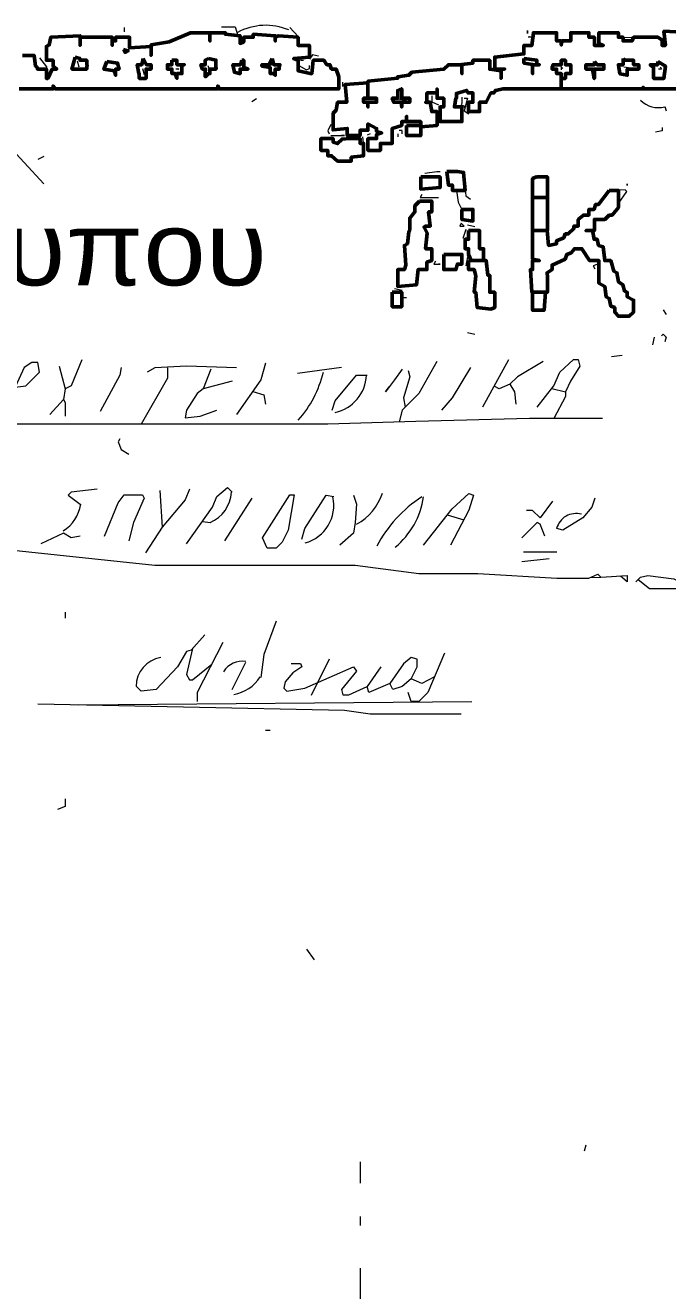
# Model space of a CAD drawing. Header units: metres. Extents: x 0.1 to 48.1, y 1.3 to 34.5.
# Drawn here: x 41.15 to 43.97, y 28.92 to 34.46 of the extents above; entities that cross this region are included whole.
import ezdxf

# ---------------------------------------------------------------- set-up
doc = ezdxf.new("R2010")
doc.units = ezdxf.units.M
for name, color, linetype, lineweight in [('P2D_GRAMMES', 7, 'Continuous', 18), ('P2D_MIKRA', 8, 'Continuous', 13), ('P2D_TOIXOI', 7, 'Continuous', 50), ('P2D_TOXA', 7, 'Continuous', 18)]:
    doc.layers.add(name, color=color, linetype=linetype, lineweight=lineweight)
doc.layers.add('P2D_KEIMENA', color=7, linetype='Continuous')
doc.styles.add('ARIAL', font='arial.ttf')

msp = doc.modelspace()

# ---------------------------------------------------------------- linework, layer by layer
at = {"layer": 'P2D_GRAMMES'}
for p, q in [((43.768455, 34.409552), (43.931369, 34.404854)), ((43.954634, 34.107147), (43.961283, 34.087199)), ((41.062225, 33.954215), (41.235105, 33.768037)), ((41.301597, 32.970131), (41.328194, 32.870393)), ((43.269764, 32.996728), (43.156728, 32.790602)), ((42.538351, 32.963482), (42.345524, 32.936885)), ((42.059607, 32.903639), (41.933272, 32.870393)), ((41.321545, 32.823848), (41.261702, 32.757356)), ((41.74377, 32.424895), (41.753743, 32.265314)), ((42.146047, 32.391649), (42.026361, 32.205471)), ((43.00244, 32.318196), (43.074833, 32.296189)), ((41.966518, 32.284189), (41.92797, 32.287945)), ((43.336257, 32.156077), (43.482539, 32.156077)), ((43.449293, 32.125681), (43.329607, 32.112382)), ((43.627712, 32.043813), (43.675366, 32.04589)), ((42.059607, 31.553848), (42.11945, 31.673534)), ((42.485157, 31.686832), (42.405366, 31.527251)), ((42.71123, 31.653586), (42.651387, 31.567147)), ((41.387734, 31.487122), (43.110183, 31.501373)), ((42.620087, 29.020497), (42.620087, 28.688037))]:
    msp.add_line(p, q, dxfattribs=at)
for points in [[(42.013063, 34.454933), (42.072906, 34.454933), (42.085275, 34.417269)], [(42.312277, 34.452906), (42.348848, 34.41301), (42.348848, 34.393063)], [(43.077352, 33.773599), (43.083586, 33.714843), (43.103534, 33.701545), (43.103534, 33.701545)], [(43.790659, 33.761387), (43.790659, 33.768037), (43.790659, 33.761387)], [(43.042055, 33.739119), (43.05034, 33.688246), (43.066091, 33.656351)], [(43.75193, 33.681597), (43.788403, 33.734791), (43.781754, 33.74144), (43.72856, 33.739119)], [(40.76966, 32.770654), (40.922592, 32.970131), (40.969136, 33.010026), (40.995733, 33.003377), (40.949188, 32.89034), (41.002382, 32.883691), (41.10877, 32.877042), (41.155314, 32.883691), (41.215157, 32.943534), (41.208508, 32.985646), (41.181911, 32.985646), (41.148665, 32.963482), (41.10877, 32.877042), (41.02233, 32.750707)], [(41.401335, 32.996728), (41.354791, 32.883691), (41.328194, 32.870393)], [(42.079555, 32.962308), (41.860131, 32.970131), (41.720497, 32.962308), (41.687251, 32.943534)], [(42.20589, 32.983429), (42.185942, 32.910288), (42.079555, 32.757356)], [(42.957251, 32.990079), (42.877461, 32.850445), (42.804319, 32.777304), (42.791372, 32.725883)], [(43.422696, 32.990079), (43.30966, 32.923586), (43.276414, 32.89034), (43.296361, 32.857094), (43.30301, 32.803901)], [(43.396099, 32.790602), (43.469241, 32.883691), (43.495838, 32.943534), (43.555681, 32.999075), (43.575628, 32.999075), (43.582277, 32.970131), (43.542382, 32.903639), (43.519469, 32.857094)], [(41.574215, 32.963482), (41.567565, 32.930236), (41.481126, 32.770654)], [(41.775977, 32.962308), (41.775977, 32.916937), (41.660654, 32.716365)], [(41.966518, 32.956832), (41.933272, 32.870393), (41.906675, 32.850445), (41.860131, 32.777304), (41.853482, 32.744058), (41.919974, 32.750707), (41.993115, 32.777304)], [(42.498455, 32.777304), (42.511754, 32.817199), (42.604843, 32.930236), (42.651387, 32.930236)], [(42.804319, 32.956832), (42.771073, 32.910288), (42.731178, 32.857094), (42.747934, 32.879436)], [(42.830916, 32.950183), (42.837565, 32.923586), (42.810969, 32.830497), (42.817618, 32.790602)], [(43.103534, 32.963482), (43.023743, 32.830497), (42.977199, 32.777304)], [(41.328194, 32.870393), (41.321545, 32.823848), (41.327938, 32.81055), (41.327938, 32.750707)], [(42.150164, 32.858856), (42.199241, 32.843796), (42.20589, 32.803901)], [(43.276414, 32.89034), (43.229869, 32.870393), (43.207006, 32.882287)], [(43.460242, 32.872239), (43.519469, 32.857094), (43.519469, 32.837147), (43.469241, 32.739831)], [(43.682016, 32.739831), (43.362853, 32.739831), (42.864162, 32.728098), (42.478508, 32.716365), (40.603429, 32.716365)], [(41.467827, 32.431545), (41.354791, 32.418246), (41.341492, 32.404948), (41.394686, 32.365052)], [(41.873429, 32.431545), (41.853482, 32.385), (41.753743, 32.265314), (41.680602, 32.152277)], [(41.860131, 32.192173), (41.973168, 32.351754), (41.993115, 32.398298), (42.03966, 32.438194), (42.059607, 32.418246)], [(41.501073, 32.225419), (41.560916, 32.371702), (41.587513, 32.406672), (41.667304, 32.406672), (41.673953, 32.391649), (41.627408, 32.285262), (41.607461, 32.205471)], [(42.365471, 32.21212), (42.37877, 32.258665), (42.471859, 32.404948), (42.505105, 32.398298)], [(42.591545, 32.404948), (42.604843, 32.365052), (42.598194, 32.285262), (42.591545, 32.238717), (42.531702, 32.185524)], [(42.897408, 32.185524), (43.023743, 32.345105), (43.096885, 32.411597), (43.116832, 32.404948), (43.096885, 32.338455), (43.017094, 32.185524)], [(43.462592, 32.378351), (43.409398, 32.305209), (43.376152, 32.338366), (43.349555, 32.338366), (43.349555, 32.338366)], [(43.64877, 32.391649), (43.635471, 32.351754), (43.595576, 32.305209), (43.509136, 32.252016), (43.482539, 32.258665)], [(43.429346, 32.225419), (43.409398, 32.278613), (43.396099, 32.285262), (43.329607, 32.21877)], [(39.340079, 32.215445), (39.679188, 32.215445), (39.898613, 32.173095), (41.015681, 32.173095), (41.720497, 32.098826), (42.598194, 32.098826), (42.877461, 32.061506), (43.13678, 32.061506), (43.482539, 32.041334), (43.622173, 32.041334), (43.662068, 32.059188), (43.675366, 32.04589), (43.790659, 32.052539), (43.790659, 32.025942), (43.761138, 32.050837)], [(41.394686, 32.225419), (41.354791, 32.21877), (41.321545, 32.238717), (41.221806, 32.192173)], [(43.828298, 32.025942), (43.848246, 32.04589), (43.881492, 32.052539), (43.994529, 32.039241), (44.034424, 32.019412), (45.284476, 32.019412), (45.630236, 31.966099)], [(43.838272, 32.035916), (43.888141, 31.996178), (45.005209, 31.996178)], [(42.252435, 31.853063), (42.199241, 31.70678), (42.185942, 31.607042)], [(41.939921, 31.79322), (41.880079, 31.726728), (41.860131, 31.720079), (41.820236, 31.653586), (41.727147, 31.553848), (41.660654, 31.547199), (41.640707, 31.567147)], [(42.019712, 31.759974), (41.906675, 31.54055), (41.906675, 31.501373)], [(41.88603, 31.73334), (41.860131, 31.62034), (41.873429, 31.596237), (41.886728, 31.596237), (41.970658, 31.664752)], [(42.844215, 31.600393), (42.870812, 31.653586), (42.870812, 31.686832), (42.844215, 31.693482), (42.810969, 31.666885), (42.751126, 31.580445)], [(42.990497, 31.713429), (42.917356, 31.54055), (42.877461, 31.501373), (42.844215, 31.501373), (42.830916, 31.54055)], [(42.318927, 31.66787), (42.358822, 31.66787), (42.365471, 31.653586), (42.325576, 31.62699), (42.29233, 31.587094), (42.285681, 31.560497), (42.298979, 31.547199), (42.37877, 31.560497), (42.591545, 31.653586), (42.604843, 31.633639), (42.538351, 31.553848), (42.545, 31.531209), (42.571597, 31.531209), (42.651387, 31.567147)], [(42.844215, 31.600393), (42.804319, 31.567147), (42.764424, 31.553848), (42.751126, 31.580445)], [(42.946631, 31.609745), (42.890759, 31.580445), (42.844215, 31.600393)], [(42.751126, 31.580445), (42.658037, 31.54055), (42.651387, 31.567147)], [(41.208508, 31.490928), (41.846832, 31.477374), (42.551649, 31.46382), (42.664686, 31.447321), (43.063639, 31.447321)]]:
    msp.add_lwpolyline(points, dxfattribs=at)
msp.add_lwpolyline([(42.312277, 32.406672), (42.332225, 32.406672), (42.305628, 32.252016), (42.279031, 32.198822), (42.252435, 32.173095), (42.212539, 32.173095), (42.192592, 32.21877)], close=True, dxfattribs=at)
at = {"layer": 'P2D_MIKRA'}
for p, q in [((41.587236, 34.452906), (41.587236, 34.432958)), ((41.381387, 34.306623), (41.388037, 34.280026)), ((42.358822, 34.309199), (42.37212, 34.309199)), ((41.667304, 34.273377), (41.673953, 34.24678)), ((41.95322, 34.286675), (41.959869, 34.266728)), ((42.232487, 34.28979), (42.252435, 34.28979)), ((43.775105, 34.280026), (43.828298, 34.273377)), ((42.542863, 34.213534), (42.542863, 34.193586)), ((42.165995, 34.140393), (42.146047, 34.127094)), ((42.784372, 34.140393), (42.824267, 34.133743)), ((42.491806, 33.979186), (42.538351, 33.979186)), ((42.63144, 33.974162), (42.638089, 33.90767)), ((42.664686, 33.987461), (42.651387, 33.980812)), ((42.785638, 33.987461), (42.785638, 33.974162)), ((42.791021, 34.002458), (42.804319, 34.002458)), ((42.802496, 34.000759), (42.802496, 33.987461)), ((41.235105, 33.887723), (41.208508, 33.874424)), ((43.090236, 33.588508), (43.123482, 33.581859)), ((43.083586, 33.56856), (43.070288, 33.528665)), ((43.090236, 33.448874), (43.083586, 33.408979)), ((42.771073, 33.309241), (42.804319, 33.302592)), ((42.810969, 33.270675), (42.824267, 33.270675)), ((43.947984, 33.216152), (43.961283, 33.196204)), ((43.090236, 33.116414), (43.123482, 33.109764)), ((43.908089, 33.096466), (43.90144, 33.06322)), ((43.768455, 33.016675), (43.721911, 33.010026)), ((41.327938, 31.892958), (41.327938, 31.866361)), ((42.20589, 31.376259), (42.225838, 31.376259)), ((42.385419, 30.416832), (42.418665, 30.370288)), ((43.608874, 29.559084), (43.602225, 29.532487)), ((42.620087, 29.485942), (42.620087, 29.392853)), ((42.620087, 29.246571), (42.620087, 29.206675))]:
    msp.add_line(p, q, dxfattribs=at)
for points in [[(43.353545, 34.426309), (43.353545, 34.439607), (43.353545, 34.426309)], [(43.362853, 34.41301), (43.369503, 34.409552), (43.356204, 34.409552)], [(41.215157, 34.319921), (41.24611, 34.280026), (41.24611, 34.260079)], [(42.438613, 34.326571), (42.412016, 34.33322), (42.398717, 34.313272)], [(41.820236, 34.273377), (41.826885, 34.270121), (41.813586, 34.270121)], [(42.352173, 34.286675), (42.385419, 34.266728), (42.397985, 34.273377), (42.397985, 34.286675)], [(43.509136, 34.273377), (43.50163, 34.280026), (43.50163, 34.266728)], [(43.775105, 34.28979), (43.761806, 34.28979), (43.775105, 34.28979)], [(43.934686, 34.280026), (43.941335, 34.270121), (43.928037, 34.270121)], [(42.933979, 34.153691), (42.933979, 34.127094), (42.963901, 34.113796)], [(43.066091, 34.147042), (43.066091, 34.120445), (43.063639, 34.113796), (43.083586, 34.107147), (43.076937, 34.100497)], [(43.076937, 34.142654), (43.090236, 34.142654), (43.076937, 34.087199), (43.096885, 34.073901)], [(42.963901, 34.104912), (42.977199, 34.104912), (42.963901, 34.104912)], [(42.491806, 34.027356), (42.478508, 34.000759), (42.485157, 33.987461)], [(42.538351, 33.979186), (42.551649, 33.979186), (42.538351, 33.979186)], [(43.943364, 34.014058), (43.943364, 34.000759), (43.914738, 33.99411)], [(42.904058, 33.814581), (42.957251, 33.822154), (42.97055, 33.822154)], [(42.890759, 33.721492), (42.88411, 33.708311), (42.897408, 33.708311)], [(42.890759, 33.708311), (42.950602, 33.708311), (42.963901, 33.708194)], [(42.950602, 33.428927), (42.943953, 33.416851), (42.97055, 33.416851), (42.963901, 33.415628)], [(43.662068, 33.415628), (43.64212, 33.408979), (43.64877, 33.395681)], [(43.941335, 33.103115), (43.947984, 33.109764), (43.961283, 33.096466), (43.954634, 33.076518)], [(41.567565, 32.650969), (41.560916, 32.63767), (41.574215, 32.604424), (41.607461, 32.584476)], [(41.327938, 31.075105), (41.327938, 31.041859), (41.294948, 31.02856)]]:
    msp.add_lwpolyline(points, dxfattribs=at)
msp.add_lwpolyline([(43.076937, 33.583261), (43.063639, 33.595157), (43.05699, 33.583261)], close=True, dxfattribs=at)
at = {"layer": 'P2D_TOIXOI'}
for points in [[(41.126904, 34.183524), (41.275449, 34.183524), (41.275449, 34.196911), (41.284974, 34.183524), (41.422541, 34.183524), (41.422541, 34.183524), (41.509687, 34.183524), (41.509687, 34.183524), (41.855072, 34.183524), (41.855072, 34.183524), (41.99644, 34.183524), (41.99644, 34.196911), (42.003089, 34.183524), (42.348848, 34.183524), (42.348848, 34.183524), (42.526604, 34.183524), (42.526604, 34.236806), (42.515079, 34.270121), (42.495131, 34.270121), (42.488482, 34.28979), (42.475183, 34.28979), (42.461885, 34.309199), (42.41534, 34.309199), (42.408691, 34.250105), (42.348848, 34.263403), (42.348848, 34.309948), (42.328901, 34.316597), (42.397985, 34.323246), (42.397985, 34.373889), (42.348848, 34.373889), (42.348848, 34.409686), (42.262408, 34.416335), (42.248625, 34.409686), (42.248625, 34.393698), (42.248625, 34.393698), (42.248625, 34.416335), (42.152142, 34.422984), (42.152142, 34.409552), (42.110972, 34.409552), (42.110972, 34.389738), (42.094355, 34.383089), (42.094355, 34.416335), (42.029686, 34.422984), (42.029686, 34.429259), (41.962455, 34.429259), (41.962455, 34.393698), (41.962455, 34.393698), (41.962455, 34.429259), (41.876754, 34.429259), (41.783665, 34.389738), (41.704411, 34.37644), (41.704411, 34.330647), (41.704411, 34.330647), (41.704411, 34.369791), (41.610785, 34.363141), (41.610785, 34.409552), (41.549208, 34.409552), (41.549208, 34.393698), (41.534718, 34.393698), (41.534718, 34.373889), (41.534718, 34.373889), (41.534718, 34.409552), (41.394017, 34.409552), (41.394017, 34.373889), (41.394017, 34.373889), (41.394017, 34.416335), (41.265026, 34.409686), (41.258377, 34.37644), (41.24611, 34.369791), (41.24611, 34.309199), (41.258377, 34.309199), (41.258377, 34.309199), (41.275449, 34.309199), (41.275449, 34.283351), (41.291623, 34.270121), (41.271675, 34.270121), (41.251728, 34.229304), (41.24611, 34.229304), (41.24611, 34.270121), (41.206956, 34.270121), (41.206956, 34.276702), (41.198534, 34.283351), (41.191885, 34.330647), (41.141913, 34.330647)], [(44.083715, 34.429634), (43.951309, 34.436283), (43.957958, 34.373889), (43.943364, 34.373889), (43.943364, 34.396387), (43.924712, 34.409552), (43.818325, 34.409552), (43.811675, 34.393698), (43.772633, 34.393698), (43.772633, 34.409552), (43.75193, 34.409552), (43.75193, 34.429259), (43.666541, 34.429259), (43.666541, 34.383089), (43.68534, 34.373889), (43.646503, 34.373889), (43.646503, 34.409552), (43.622912, 34.409552), (43.622912, 34.429259), (43.543121, 34.429259), (43.543121, 34.393698), (43.505812, 34.393698), (43.50163, 34.37644), (43.50163, 34.393698), (43.481185, 34.393698), (43.481185, 34.429634), (43.386126, 34.429259), (43.379476, 34.429259), (43.372827, 34.373889), (43.337815, 34.373889), (43.337815, 34.336545), (43.21041, 34.323246), (43.21041, 34.270121), (43.253141, 34.270121), (43.237886, 34.270052), (43.237886, 34.229304), (43.237886, 34.229304), (43.237886, 34.263403), (43.188264, 34.270052), (43.188264, 34.309199), (43.11442, 34.309199), (43.11442, 34.296649), (43.066091, 34.29), (43.066091, 34.25086), (43.066091, 34.25086), (43.066091, 34.28979), (43.00712, 34.28979), (42.987173, 34.270052), (42.847539, 34.256754), (42.834241, 34.243455), (42.785638, 34.236806), (42.785638, 34.230157), (42.654594, 34.216859), (42.654594, 34.142654), (42.692255, 34.142654), (42.692255, 34.125013), (42.654594, 34.125013), (42.654594, 34.104912), (42.654594, 34.104912), (42.654594, 34.125013), (42.635536, 34.125013), (42.635536, 34.142654), (42.654594, 34.142654), (42.654594, 34.210209), (42.554974, 34.20356), (42.561623, 34.125013), (42.521728, 34.125013), (42.515079, 34.090524), (42.50178, 34.077225), (42.50178, 34.004084), (42.564251, 34.010733), (42.564251, 33.979186), (42.620087, 33.979186), (42.620087, 34.002458), (42.654594, 34.002458), (42.654594, 34.030681), (42.692255, 34.010733), (42.692255, 33.997435), (42.714555, 33.990785), (42.692255, 33.984136), (42.692255, 33.966027), (42.654594, 33.966027), (42.654594, 33.914043), (42.709281, 33.914043), (42.709281, 33.94476), (42.761459, 33.94476), (42.761459, 34.010733), (42.802496, 34.024031), (42.802496, 34.040578), (42.82399, 34.040578), (42.82399, 34.063827), (42.82399, 34.063827), (42.82399, 34.040578), (42.885957, 34.040578), (42.885957, 34.017382), (42.957413, 34.024031), (42.957413, 34.084343), (42.933979, 34.084343), (42.92733, 34.125013), (42.907382, 34.125013), (42.913125, 34.12377), (42.913125, 34.165763), (42.957413, 34.165763), (42.957413, 34.183524), (42.957413, 34.183524), (42.957413, 34.142654), (42.986648, 34.142654), (42.986648, 34.104912), (42.970919, 34.104912), (42.970919, 34.040578), (43.01377, 34.040578), (43.027068, 34.040578), (43.066091, 34.040578), (43.066091, 34.104912), (43.033717, 34.104912), (43.040366, 34.142654), (43.042055, 34.142654), (43.042055, 34.163665), (43.086911, 34.176963), (43.09356, 34.165763), (43.11442, 34.165763), (43.11442, 34.142654), (43.11442, 34.142654), (43.11442, 34.125013), (43.095645, 34.125013), (43.095645, 34.084343), (43.144081, 34.084343), (43.144081, 34.125013), (43.173351, 34.125013), (43.193298, 34.165763), (43.206597, 34.165763), (43.213246, 34.176963), (43.246492, 34.183524), (43.287983, 34.183524), (43.287983, 34.183524), (43.50163, 34.183524), (43.50163, 34.25086), (43.481185, 34.25086), (43.481185, 34.270121), (43.461705, 34.270121), (43.461705, 34.276702), (43.465916, 34.28979), (43.50163, 34.28979), (43.50163, 34.309199), (43.519469, 34.309199), (43.519469, 34.28979), (43.543121, 34.28979), (43.543121, 34.25086), (43.519469, 34.25086), (43.519469, 34.229304), (43.50163, 34.229304), (43.50163, 34.183524), (43.859051, 34.183524), (43.859051, 34.190262), (43.864869, 34.183524), (44.065789, 34.183524)]]:
    msp.add_lwpolyline(points, dxfattribs=at)
for points in [[(41.584188, 34.356492), (41.604136, 34.349843), (41.590838, 34.343194)], [(41.371414, 34.323246), (41.394017, 34.316597), (41.394017, 34.309199), (41.422541, 34.309199), (41.422541, 34.28979), (41.424607, 34.28979), (41.422541, 34.276702), (41.422541, 34.270121), (41.358115, 34.270121)], [(41.511047, 34.303298), (41.557592, 34.296649), (41.564241, 34.270121), (41.549208, 34.270121), (41.549208, 34.243455), (41.544293, 34.263403), (41.497749, 34.270052)], [(41.670628, 34.316597), (41.683927, 34.28979), (41.704411, 34.28979), (41.704411, 34.270121), (41.682449, 34.270121), (41.682449, 34.229304), (41.653138, 34.229304), (41.653138, 34.25086), (41.650681, 34.25086), (41.644031, 34.28979), (41.663979, 34.28979)], [(41.795915, 34.309199), (41.81812, 34.309199), (41.81812, 34.28979), (41.850157, 34.28979), (41.839828, 34.283351), (41.839828, 34.25086), (41.81812, 34.25086), (41.81812, 34.230157), (41.810262, 34.25086), (41.795915, 34.25086), (41.795915, 34.270121), (41.775977, 34.270121), (41.775977, 34.28979), (41.795915, 34.28979)], [(41.956545, 34.316597), (41.989008, 34.309948), (41.989008, 34.283351), (41.989791, 34.270121), (41.962455, 34.270121), (41.962455, 34.25086), (41.956545, 34.25086), (41.942182, 34.236806), (41.942182, 34.256754), (41.943246, 34.270121), (41.929948, 34.270121), (41.923298, 34.28979), (41.942182, 34.28979), (41.942182, 34.309948)], [(42.102827, 34.309199), (42.110972, 34.309199), (42.110972, 34.276702), (42.129424, 34.270121), (42.094355, 34.270121), (42.094355, 34.250105), (42.069581, 34.256754), (42.062932, 34.28979), (42.096178, 34.28979)], [(42.235812, 34.316597), (42.242461, 34.28979), (42.269058, 34.28979), (42.26601, 34.276702), (42.26601, 34.270121), (42.248625, 34.270121), (42.248625, 34.243455), (42.242461, 34.25086), (42.22655, 34.25086), (42.22655, 34.276702), (42.190597, 34.283351), (42.190597, 34.28979), (42.222513, 34.28979)], [(43.337815, 34.316597), (43.394309, 34.309948), (43.394309, 34.29), (43.406073, 34.28979), (43.375986, 34.28979), (43.375986, 34.25086), (43.375986, 34.25086), (43.375986, 34.29), (43.337815, 34.296649)], [(43.646503, 34.303298), (43.658743, 34.28979), (43.688542, 34.28979), (43.688542, 34.270121), (43.646503, 34.270121), (43.646503, 34.229304), (43.645445, 34.229304), (43.638796, 34.270121), (43.60929, 34.270121), (43.60929, 34.28979), (43.646503, 34.28979)], [(43.772633, 34.316597), (43.778429, 34.309199), (43.818325, 34.309199), (43.818325, 34.28979), (43.840766, 34.28979), (43.840766, 34.270121), (43.790659, 34.270121), (43.790659, 34.243455), (43.758482, 34.250105), (43.751832, 34.28979), (43.772633, 34.28979)], [(43.924158, 34.303298), (43.957958, 34.283351), (43.951309, 34.229304), (43.906031, 34.229304), (43.906031, 34.276702), (43.891466, 34.28979), (43.924158, 34.28979)], [(42.800995, 34.183524), (42.802496, 34.183524), (42.802496, 34.142654), (42.837715, 34.142654), (42.837715, 34.125013), (42.800995, 34.125013), (42.802496, 34.103822), (42.802496, 34.125013), (42.767749, 34.125013), (42.761099, 34.142654), (42.785638, 34.142654), (42.785638, 34.176963)], [(42.82399, 34.023907), (42.82399, 33.979186), (42.885957, 33.979186), (42.885957, 34.023907)], [(42.574921, 33.966027), (42.541675, 33.964188), (42.521728, 33.944241), (42.50178, 33.95089), (42.50178, 33.966027), (42.448586, 33.966027), (42.448586, 33.914043), (42.478951, 33.914043), (42.478951, 33.891168), (42.495131, 33.891168), (42.521728, 33.867647), (42.581591, 33.867647), (42.581591, 33.884398), (42.635536, 33.891047), (42.635536, 33.94476), (42.620087, 33.94476), (42.620087, 33.966027)], [(42.885957, 33.798445), (42.885957, 33.744764), (42.970919, 33.751414), (42.970919, 33.798445)], [(43.000471, 33.822154), (43.00712, 33.762812), (43.024456, 33.762812), (43.024456, 33.739119), (43.080262, 33.739119), (43.073613, 33.817906), (43.047016, 33.822154)], [(43.392775, 33.798445), (43.375986, 33.791309), (43.375986, 33.708311), (43.440782, 33.708311), (43.440782, 33.798445)], [(42.880785, 33.692498), (42.860838, 33.671623), (42.860838, 33.645026), (42.837715, 33.618429), (42.837715, 33.565236), (42.834241, 33.558586), (42.827592, 33.505393), (42.814293, 33.498743), (42.820942, 33.412304), (42.814293, 33.392815), (42.785638, 33.392815), (42.785638, 33.319215), (42.867487, 33.325864), (42.874136, 33.392815), (42.913125, 33.392815), (42.913125, 33.425602), (42.933979, 33.432251), (42.933979, 33.48352), (42.907382, 33.48352), (42.914031, 33.551937), (42.900733, 33.578534), (42.907382, 33.583261), (42.92733, 33.583261), (42.920681, 33.645026), (42.933979, 33.645026), (42.933979, 33.692498)], [(43.711937, 33.739119), (43.665393, 33.678272), (43.652094, 33.678272), (43.645445, 33.656351), (43.622912, 33.656351), (43.622912, 33.631123), (43.598901, 33.631123), (43.575972, 33.61178), (43.575972, 33.583261), (43.556989, 33.583261), (43.556989, 33.571885), (43.532408, 33.548702), (43.51911, 33.548702), (43.512461, 33.53199), (43.481185, 33.518691), (43.481185, 33.505393), (43.445969, 33.498743), (43.439319, 33.563019), (43.375986, 33.563019), (43.375986, 33.438901), (43.406073, 33.432251), (43.406073, 33.43186), (43.375986, 33.43186), (43.375986, 33.392815), (43.366178, 33.392815), (43.372827, 33.293366), (43.440782, 33.293366), (43.440782, 33.35911), (43.439319, 33.379058), (43.461705, 33.392356), (43.461705, 33.412304), (43.51911, 33.438901), (43.525759, 33.458848), (43.545707, 33.465497), (43.559005, 33.48352), (43.592251, 33.48352), (43.625497, 33.43186), (43.666541, 33.43186), (43.666541, 33.416851), (43.666541, 33.416851), (43.666541, 33.349894), (43.666541, 33.349894), (43.666541, 33.332513), (43.69199, 33.319215), (43.698639, 33.27267), (43.711937, 33.266021), (43.718586, 33.232775), (43.736012, 33.226126), (43.736012, 33.206178), (43.751832, 33.188175), (43.798377, 33.188175), (43.818325, 33.206178), (43.818325, 33.259372), (43.790659, 33.27267), (43.790659, 33.292618), (43.778429, 33.299267), (43.77178, 33.325864), (43.751832, 33.339162), (43.745183, 33.379058), (43.731885, 33.385707), (43.718586, 33.43186), (43.69199, 33.43186), (43.68534, 33.492094), (43.665393, 33.498743), (43.658743, 33.525463), (43.645445, 33.525463), (43.638796, 33.563019), (43.60929, 33.563019), (43.60929, 33.563019), (43.646503, 33.563019), (43.646503, 33.612493), (43.69199, 33.612493), (43.711937, 33.631123), (43.725236, 33.631123), (43.75193, 33.664974), (43.75193, 33.739119)], [(43.375986, 33.708311), (43.375986, 33.563019), (43.440782, 33.563019), (43.440782, 33.708311)], [(43.066091, 33.656351), (43.066091, 33.61178), (43.11442, 33.605131), (43.11442, 33.656351)], [(43.095645, 33.563019), (43.095645, 33.525463), (43.080262, 33.525463), (43.080262, 33.48352), (43.095645, 33.48352), (43.095645, 33.458848), (43.106859, 33.43186), (43.161604, 33.43186), (43.161604, 33.48352), (43.144081, 33.48352), (43.144081, 33.525463), (43.144081, 33.525463), (43.144081, 33.563019)], [(42.986648, 33.459181), (42.986648, 33.392815), (43.040366, 33.392815), (43.047016, 33.416851), (43.066091, 33.416851), (43.066091, 33.459181)], [(43.095645, 33.43186), (43.095645, 33.392815), (43.120157, 33.392815), (43.126806, 33.365759), (43.120157, 33.293366), (43.126806, 33.293366), (43.133455, 33.226126), (43.193298, 33.219476), (43.21041, 33.226126), (43.21041, 33.293366), (43.188264, 33.293366), (43.188264, 33.367421), (43.18, 33.367421), (43.173351, 33.43186)], [(42.761459, 33.293366), (42.761459, 33.230115), (42.802496, 33.230115), (42.802496, 33.293366)], [(43.375986, 33.293366), (43.375986, 33.214187), (43.426021, 33.214187), (43.43267, 33.293366)]]:
    msp.add_lwpolyline(points, close=True, dxfattribs=at)
at = {"layer": 'P2D_TOXA'}
for centre, radius, start, end in [((42.207103, 34.205031), 0.257125, 67.008287, 118.650668), ((43.926473, 34.209344), 0.107687, 224.021769, 285.405345), ((41.973931, 33.062718), 0.500024, 318.72865, 346.183542), ((42.47236, 32.938495), 0.176018, 282.722093, 357.358645), ((41.903861, 32.42544), 0.152645, 293.1099, 357.355519), ((42.493165, 32.485292), 0.2358, 298.384382, 342.332138), ((41.237672, 32.386842), 0.160232, 300.661279, 352.099094), ((42.336488, 32.358788), 0.168499, 284.805674, 13.187799), ((43.195365, 31.920041), 0.565759, 122.49334, 152.534182), ((42.550583, 32.447213), 0.351018, 309.556659, 351.817477), ((43.565844, 32.237319), 0.087122, 74.129232, 165.628064), ((41.766101, 31.568197), 0.126604, 98.626659, 180.48014), ((42.104599, 31.581513), 0.096528, 80.831903, 148.447379), ((42.039094, 31.699642), 0.169514, 279.307251, 327.765234)]:
    msp.add_arc(centre, radius, start, end, dxfattribs=at)

# ---------------------------------------------------------------- texts
at = {"layer": 'P2D_KEIMENA', "insert": (37.907173, 33.226126), "char_height": 0.323226, "attachment_point": 7, "style": 'ARIAL'}
msp.add_mtext('\\W1.09;αναθεωρηση τυπου', dxfattribs=at)

doc.saveas('drawing.dxf')
